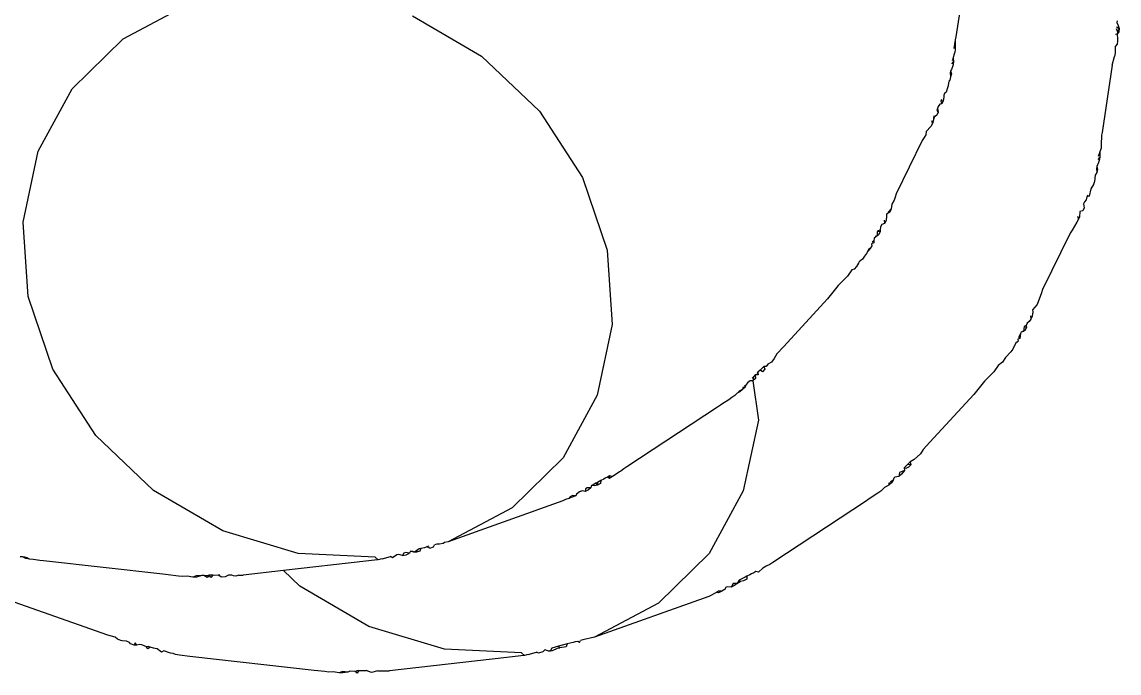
# Model space of a CAD drawing. Header units: inches. Extents: x 9636 to 21597, y -10243 to 557.
# Drawn here: x 13023.008 to 13024.122, y -8576.087 to -8575.425 of the extents above; entities that cross this region are included whole.
import ezdxf

# ---------------------------------------------------------------- set-up
doc = ezdxf.new("R2010")
doc.units = ezdxf.units.IN
doc.header["$MEASUREMENT"] = 0
doc.layers.add('Edges', color=7, linetype='Continuous')

# ---------------------------------------------------------------- blocks, each defined once
blk = doc.blocks.new('Porch Swing Bed Twin Size pl')
at = {"layer": 'Edges'}
for p, q in [((110.71485, 2.6052), (110.80195, 2.61507)), ((110.81047, 2.61504), (110.80195, 2.61507)), ((110.81047, 2.61504), (110.8153, 2.61636)), ((110.8153, 2.61636), (110.81928, 2.615)), ((110.82455, 2.61498), (110.81928, 2.615)), ((110.82455, 2.61498), (110.82591, 2.61678)), ((110.82455, 2.61498), (110.82594, 2.61504)), ((110.82591, 2.61678), (110.82732, 2.61555)), ((110.82594, 2.61504), (110.82732, 2.61555)), ((110.82732, 2.61555), (110.83121, 2.61528)), ((110.83121, 2.61528), (110.83279, 2.61601)), ((110.83279, 2.61601), (110.83653, 2.61667)), ((110.83279, 2.61601), (110.83685, 2.61555)), ((110.83653, 2.61667), (110.83932, 2.61655)), ((110.83685, 2.61555), (110.83932, 2.61655)), ((110.83932, 2.61655), (110.84367, 2.61586)), ((110.84367, 2.61586), (110.84713, 2.61602)), ((110.84713, 2.61602), (110.84991, 2.61576)), ((110.84991, 2.61576), (110.85768, 2.61484)), ((110.85768, 2.61484), (110.95, 2.60442)), ((110.69906, 2.60298), (110.70186, 2.60373)), ((110.70186, 2.60373), (110.70463, 2.60407)), ((110.70186, 2.60373), (110.70411, 2.60186)), ((110.70463, 2.60407), (110.71485, 2.6052)), ((110.95, 2.60442), (110.95777, 2.6035)), ((110.67023, 2.59522), (110.67092, 2.59731)), ((110.67023, 2.59522), (110.67658, 2.59693)), ((110.67092, 2.59731), (110.67554, 2.59799)), ((110.67722, 2.59824), (110.67554, 2.59799)), ((110.67554, 2.59799), (110.67658, 2.59693)), ((110.67658, 2.59693), (110.68161, 2.59828)), ((110.68108, 2.59997), (110.67722, 2.59824)), ((110.68378, 2.60058), (110.68108, 2.59997)), ((110.68161, 2.59828), (110.68251, 2.60013)), ((110.68251, 2.60013), (110.68378, 2.60058)), ((110.68378, 2.60058), (110.68664, 2.59964)), ((110.68664, 2.59964), (110.68826, 2.60109)), ((110.68826, 2.60109), (110.6914, 2.60211)), ((110.6914, 2.60211), (110.69281, 2.60129)), ((110.69906, 2.60298), (110.69281, 2.60129)), ((110.69906, 2.60298), (110.70013, 2.60326)), ((110.70411, 2.60186), (110.76113, 2.59912)), ((110.76113, 2.59912), (110.81717, 2.58222)), ((110.95777, 2.6035), (110.96053, 2.6031)), ((110.96053, 2.6031), (110.96233, 2.60223)), ((110.96233, 2.60223), (110.96424, 2.60201)), ((110.96424, 2.60201), (110.96924, 2.60031)), ((110.96924, 2.60031), (110.97094, 2.60125)), ((110.97094, 2.60125), (110.97427, 2.59891)), ((110.97427, 2.59891), (110.97559, 2.59854)), ((110.97559, 2.59854), (110.97695, 2.59829)), ((110.97695, 2.59829), (110.97928, 2.59752)), ((110.97928, 2.59752), (110.98119, 2.59889)), ((110.97928, 2.59752), (110.9806, 2.59715)), ((110.9806, 2.59715), (110.98212, 2.59734)), ((110.98119, 2.59889), (110.98212, 2.59734)), ((110.98212, 2.59734), (110.98562, 2.59576)), ((110.98562, 2.59576), (110.98702, 2.59563)), ((110.98702, 2.59563), (110.98919, 2.59604)), ((110.98919, 2.59604), (110.99063, 2.59436)), ((110.98919, 2.59604), (110.99128, 2.59601)), ((110.99063, 2.59436), (110.99128, 2.59601)), ((110.99128, 2.59601), (110.9939, 2.59517)), ((110.56508, 2.55997), (110.65, 2.59024)), ((110.60248, 2.56507), (110.65, 2.59024)), ((110.65, 2.59024), (110.65847, 2.59206)), ((110.65847, 2.59206), (110.66024, 2.59254)), ((110.66094, 2.59414), (110.66024, 2.59254)), ((110.66094, 2.59414), (110.66235, 2.59329)), ((110.66235, 2.59329), (110.66423, 2.59361)), ((110.66423, 2.59361), (110.66582, 2.59418)), ((110.66582, 2.59418), (110.67023, 2.59522)), ((110.9939, 2.59517), (110.99471, 2.59407)), ((110.99471, 2.59407), (110.99701, 2.59325)), ((110.99701, 2.59325), (111.0001, 2.59287)), ((111.0001, 2.59287), (111.00116, 2.59263)), ((111.00116, 2.59263), (111.00373, 2.59166)), ((111.00373, 2.59166), (111.00546, 2.59024)), ((111.00546, 2.59024), (111.01082, 2.58875)), ((111.01082, 2.58875), (111.08454, 2.56276)), ((110.81717, 2.58222), (110.86842, 2.55231)), ((110.5648, 2.52805), (110.60248, 2.56507)), ((110.55287, 2.55465), (110.5554, 2.55617)), ((110.5554, 2.55617), (110.55792, 2.55722)), ((110.5554, 2.55617), (110.55781, 2.55611)), ((110.55781, 2.55611), (110.55953, 2.55702)), ((110.55792, 2.55722), (110.55953, 2.55702)), ((110.55953, 2.55702), (110.56508, 2.55997)), ((110.53687, 2.54501), (110.53693, 2.54718)), ((110.53693, 2.54718), (110.53929, 2.54847)), ((110.53919, 2.54631), (110.54253, 2.54802)), ((110.53929, 2.54847), (110.54151, 2.54894)), ((110.54151, 2.54894), (110.54271, 2.54972)), ((110.54151, 2.54894), (110.54253, 2.54802)), ((110.54253, 2.54802), (110.54421, 2.55028)), ((110.54271, 2.54972), (110.54421, 2.55028)), ((110.54421, 2.55028), (110.54601, 2.55191)), ((110.54421, 2.55028), (110.54701, 2.55039)), ((110.54601, 2.55191), (110.54845, 2.55308)), ((110.54701, 2.55039), (110.54781, 2.5516)), ((110.54781, 2.5516), (110.54845, 2.55308)), ((110.54845, 2.55308), (110.55151, 2.55277)), ((110.55151, 2.55277), (110.55269, 2.5534)), ((110.55269, 2.5534), (110.55287, 2.55465)), ((110.86842, 2.55231), (110.88047, 2.54084)), ((110.52267, 2.53749), (110.52509, 2.53909)), ((110.52509, 2.53909), (110.52817, 2.54199)), ((110.52817, 2.54199), (110.53033, 2.54155)), ((110.53033, 2.54155), (110.53182, 2.54253)), ((110.53182, 2.54253), (110.53356, 2.54326)), ((110.53356, 2.54326), (110.53466, 2.54399)), ((110.53466, 2.54399), (110.53687, 2.54501)), ((110.53687, 2.54501), (110.53805, 2.54564)), ((110.53805, 2.54564), (110.53919, 2.54631)), ((110.81939, 2.53391), (110.88047, 2.54084)), ((110.88047, 2.54084), (110.91035, 2.54422)), ((110.91353, 2.54421), (110.91035, 2.54422)), ((110.91353, 2.54421), (110.91591, 2.54486)), ((110.91591, 2.54486), (110.91752, 2.54481)), ((110.91752, 2.54481), (110.91888, 2.54418)), ((110.91888, 2.54418), (110.92139, 2.54417)), ((110.92139, 2.54417), (110.9237, 2.54551)), ((110.9237, 2.54551), (110.92649, 2.54567)), ((110.92649, 2.54567), (110.92907, 2.54414)), ((110.92768, 2.54415), (110.92907, 2.54414)), ((110.92907, 2.54414), (110.93184, 2.54437)), ((110.93184, 2.54437), (110.93295, 2.54412)), ((110.93295, 2.54412), (110.93431, 2.54593)), ((110.93295, 2.54412), (110.93572, 2.54425)), ((110.93295, 2.54412), (110.93434, 2.54419)), ((110.93431, 2.54593), (110.93572, 2.54425)), ((110.93572, 2.54425), (110.93711, 2.54595)), ((110.93572, 2.54425), (110.93711, 2.54481)), ((110.93711, 2.54595), (110.93961, 2.54443)), ((110.93711, 2.54481), (110.93961, 2.54443)), ((110.93961, 2.54443), (110.941, 2.5445)), ((110.941, 2.5445), (110.94493, 2.54582)), ((110.941, 2.5445), (110.94525, 2.54469)), ((110.94493, 2.54582), (110.94772, 2.5457)), ((110.94525, 2.54469), (110.94772, 2.5457)), ((110.94772, 2.5457), (110.95207, 2.54501)), ((110.95207, 2.54501), (110.95553, 2.54517)), ((110.95553, 2.54517), (110.95831, 2.54491)), ((110.95831, 2.54491), (110.96608, 2.54399)), ((110.96608, 2.54399), (110.97006, 2.5436)), ((110.97006, 2.5436), (111.0584, 2.53357)), ((110.44808, 2.48909), (110.51762, 2.53481)), ((110.51762, 2.53481), (110.51977, 2.53636)), ((110.51977, 2.53636), (110.52267, 2.53749)), ((110.79637, 2.52914), (110.7998, 2.53126)), ((110.7998, 2.53126), (110.80121, 2.53044)), ((110.80746, 2.53212), (110.80121, 2.53044)), ((110.80746, 2.53212), (110.81026, 2.53288)), ((110.80746, 2.53212), (110.80853, 2.53241)), ((110.81026, 2.53288), (110.81303, 2.53322)), ((110.81026, 2.53288), (110.81251, 2.531)), ((110.81251, 2.531), (110.86953, 2.52827)), ((110.81303, 2.53322), (110.81939, 2.53391)), ((111.0584, 2.53357), (111.06119, 2.53327)), ((111.06119, 2.53327), (111.06617, 2.53265)), ((111.06617, 2.53265), (111.06893, 2.53225)), ((111.06893, 2.53225), (111.07168, 2.53181)), ((111.06893, 2.53225), (111.07073, 2.53138)), ((111.07073, 2.53138), (111.07234, 2.53093)), ((111.07168, 2.53181), (111.07411, 2.53073)), ((111.07234, 2.53093), (111.07411, 2.53073)), ((111.07411, 2.53073), (111.07584, 2.53054)), ((110.53953, 2.48172), (110.5648, 2.52805)), ((110.76934, 2.52329), (110.76864, 2.52169)), ((110.77195, 2.52417), (110.76934, 2.52329)), ((110.77195, 2.52417), (110.77423, 2.52333)), ((110.77263, 2.52276), (110.77423, 2.52333)), ((110.77423, 2.52333), (110.77601, 2.52396)), ((110.77601, 2.52396), (110.77863, 2.52437)), ((110.77863, 2.52437), (110.77932, 2.52645)), ((110.77863, 2.52437), (110.77995, 2.52473)), ((110.77932, 2.52645), (110.78197, 2.5272)), ((110.77995, 2.52473), (110.78169, 2.52599)), ((110.78169, 2.52599), (110.78197, 2.5272)), ((110.78169, 2.52599), (110.78394, 2.52714)), ((110.78197, 2.5272), (110.78394, 2.52714)), ((110.78394, 2.52714), (110.7863, 2.52643)), ((110.78394, 2.52714), (110.78498, 2.52608)), ((110.7863, 2.52643), (110.787, 2.52788)), ((110.78948, 2.52911), (110.787, 2.52788)), ((110.787, 2.52788), (110.79001, 2.52743)), ((110.79218, 2.52973), (110.78948, 2.52911)), ((110.79001, 2.52743), (110.79133, 2.52779)), ((110.79133, 2.52779), (110.79218, 2.52973)), ((110.79218, 2.52973), (110.79504, 2.52878)), ((110.79504, 2.52878), (110.79637, 2.52914)), ((110.86953, 2.52827), (110.92558, 2.51137)), ((110.67348, 2.48911), (110.7584, 2.51939)), ((110.71089, 2.49422), (110.7584, 2.51939)), ((110.7584, 2.51939), (110.76117, 2.51999)), ((110.76117, 2.51999), (110.76213, 2.52063)), ((110.76213, 2.52063), (110.76474, 2.52126)), ((110.76474, 2.52126), (110.76688, 2.52121)), ((110.76688, 2.52121), (110.76864, 2.52169)), ((110.92558, 2.51137), (110.97682, 2.48146)), ((110.67321, 2.4572), (110.71089, 2.49422)), ((110.43481, 2.47919), (110.43754, 2.48192)), ((110.43754, 2.48192), (110.43968, 2.48347)), ((110.43968, 2.48347), (110.44705, 2.4882)), ((110.44705, 2.4882), (110.44808, 2.48909)), ((110.52837, 2.42922), (110.53953, 2.48172)), ((110.65441, 2.48106), (110.65686, 2.48222)), ((110.6566, 2.48017), (110.65686, 2.48222)), ((110.65686, 2.48222), (110.65878, 2.4817)), ((110.65878, 2.4817), (110.66109, 2.48255)), ((110.65878, 2.4817), (110.65991, 2.48192)), ((110.66109, 2.48255), (110.66321, 2.48419)), ((110.66321, 2.48419), (110.66381, 2.48532)), ((110.66381, 2.48532), (110.66633, 2.48637)), ((110.66381, 2.48532), (110.66621, 2.48526)), ((110.66621, 2.48526), (110.66793, 2.48617)), ((110.66633, 2.48637), (110.66886, 2.48738)), ((110.66793, 2.48617), (110.66886, 2.48738)), ((110.66886, 2.48738), (110.67151, 2.48807)), ((110.67151, 2.48807), (110.67348, 2.48911)), ((110.42803, 2.47243), (110.42839, 2.47385)), ((110.42839, 2.47385), (110.42966, 2.47579)), ((110.42839, 2.47385), (110.43058, 2.47497)), ((110.42966, 2.47579), (110.43169, 2.47744)), ((110.42966, 2.47579), (110.43152, 2.47592)), ((110.43152, 2.47592), (110.43169, 2.47744)), ((110.43169, 2.47744), (110.43481, 2.47919)), ((110.64306, 2.47314), (110.64527, 2.47416)), ((110.64527, 2.47416), (110.64533, 2.47632)), ((110.64527, 2.47416), (110.64763, 2.47541)), ((110.64533, 2.47632), (110.64769, 2.47761)), ((110.64645, 2.47479), (110.64763, 2.47541)), ((110.64763, 2.47541), (110.64769, 2.47761)), ((110.64763, 2.47541), (110.64879, 2.47607)), ((110.64769, 2.47761), (110.64991, 2.47808)), ((110.64769, 2.47761), (110.64879, 2.47607)), ((110.64879, 2.47607), (110.65093, 2.47716)), ((110.64991, 2.47808), (110.65211, 2.47779)), ((110.65093, 2.47716), (110.65211, 2.47779)), ((110.65211, 2.47779), (110.65261, 2.47942)), ((110.65261, 2.47942), (110.65441, 2.48106)), ((110.65261, 2.47942), (110.65542, 2.47954)), ((110.65542, 2.47954), (110.6566, 2.48017)), ((110.97682, 2.48146), (111.01978, 2.44057)), ((110.41701, 2.46424), (110.41895, 2.46526)), ((110.41895, 2.46526), (110.42024, 2.46464)), ((110.42009, 2.46653), (110.42221, 2.46928)), ((110.42009, 2.46653), (110.42368, 2.46808)), ((110.42024, 2.46464), (110.42009, 2.46653)), ((110.42221, 2.46928), (110.42412, 2.47103)), ((110.42368, 2.46808), (110.42412, 2.47103)), ((110.42412, 2.47103), (110.42712, 2.47152)), ((110.42712, 2.47152), (110.42803, 2.47243)), ((110.62602, 2.46396), (110.62817, 2.46551)), ((110.62817, 2.46551), (110.63035, 2.46704)), ((110.63035, 2.46704), (110.63146, 2.46758)), ((110.63146, 2.46758), (110.63236, 2.46826)), ((110.63236, 2.46826), (110.63657, 2.47114)), ((110.63657, 2.47114), (110.63884, 2.47255)), ((110.63657, 2.47114), (110.63873, 2.4707)), ((110.63873, 2.4707), (110.63884, 2.47255)), ((110.63873, 2.4707), (110.64022, 2.47168)), ((110.63884, 2.47255), (110.64022, 2.47168)), ((110.64022, 2.47168), (110.64196, 2.47241)), ((110.64196, 2.47241), (110.64306, 2.47314)), ((110.40819, 2.45435), (110.41293, 2.45855)), ((110.41293, 2.45855), (110.41589, 2.4603)), ((110.41521, 2.4624), (110.41701, 2.46424)), ((110.41521, 2.4624), (110.41766, 2.46215)), ((110.41589, 2.4603), (110.41521, 2.4624)), ((110.41589, 2.4603), (110.4168, 2.46121)), ((110.4168, 2.46121), (110.41766, 2.46215)), ((110.41766, 2.46215), (110.42024, 2.46464)), ((110.55876, 2.41965), (110.62602, 2.46396)), ((110.64793, 2.41087), (110.67321, 2.4572)), ((110.40113, 2.44556), (110.40618, 2.45104)), ((110.40618, 2.45104), (110.40819, 2.45435)), ((110.36868, 2.4102), (110.40113, 2.44556)), ((111.01978, 2.44057), (111.05153, 2.3915)), ((110.53253, 2.40018), (110.52837, 2.42922)), ((110.55025, 2.41414), (110.55545, 2.41735)), ((110.55545, 2.41735), (110.55648, 2.41824)), ((110.55648, 2.41824), (110.55876, 2.41965)), ((110.36078, 2.40038), (110.36868, 2.4102)), ((110.54009, 2.40659), (110.54321, 2.40834)), ((110.54215, 2.40821), (110.54412, 2.40925)), ((110.54412, 2.40925), (110.54594, 2.41107)), ((110.54594, 2.41107), (110.54808, 2.41262)), ((110.54808, 2.41262), (110.55025, 2.41414)), ((110.54948, 2.41341), (110.55025, 2.41414)), ((110.63678, 2.35837), (110.64793, 2.41087)), ((110.35376, 2.39346), (110.36078, 2.40038)), ((110.53061, 2.39843), (110.53253, 2.40018)), ((110.53208, 2.39723), (110.53253, 2.40018)), ((110.53253, 2.40018), (110.53453, 2.40017)), ((110.53453, 2.40017), (110.53643, 2.40158)), ((110.53453, 2.40017), (110.53553, 2.40067)), ((110.53643, 2.40158), (110.53791, 2.40373)), ((110.53791, 2.40373), (110.53806, 2.40494)), ((110.53791, 2.40373), (110.53898, 2.40412)), ((110.53806, 2.40494), (110.54009, 2.40659)), ((110.53806, 2.40494), (110.53993, 2.40506)), ((110.53993, 2.40506), (110.54009, 2.40659)), ((110.54009, 2.40659), (110.54215, 2.40821)), ((110.35056, 2.38884), (110.35376, 2.39346)), ((110.52361, 2.39155), (110.52541, 2.39339)), ((110.52541, 2.39339), (110.52698, 2.39219)), ((110.5261, 2.39126), (110.52698, 2.39219)), ((110.52698, 2.39219), (110.52864, 2.39379)), ((110.52849, 2.39568), (110.53064, 2.39579)), ((110.52864, 2.39379), (110.52849, 2.39568)), ((110.52864, 2.39379), (110.52954, 2.39469)), ((110.53064, 2.39579), (110.53061, 2.39843)), ((110.53064, 2.39579), (110.53208, 2.39723)), ((110.53208, 2.39723), (110.53299, 2.39813)), ((110.34512, 2.38274), (110.34722, 2.38623)), ((110.34722, 2.38623), (110.35056, 2.38884)), ((110.51659, 2.3835), (110.51875, 2.38625)), ((110.51875, 2.38625), (110.52133, 2.3877)), ((110.52133, 2.3877), (110.52266, 2.38951)), ((110.52266, 2.38951), (110.52429, 2.38945)), ((110.52429, 2.38945), (110.52361, 2.39155)), ((110.52429, 2.38945), (110.5261, 2.39126)), ((111.05153, 2.3915), (111.06989, 2.33759)), ((110.33759, 2.3724), (110.3397, 2.37666)), ((110.3397, 2.37666), (110.3412, 2.37869)), ((110.3412, 2.37869), (110.34512, 2.38274)), ((110.50953, 2.3747), (110.51459, 2.38018)), ((110.51459, 2.38018), (110.51659, 2.3835)), ((110.33398, 2.36512), (110.33435, 2.36876)), ((110.33398, 2.36512), (110.33551, 2.36821)), ((110.33435, 2.36876), (110.33606, 2.36932)), ((110.33571, 2.37087), (110.33759, 2.3724)), ((110.33606, 2.36932), (110.33571, 2.37087)), ((110.47708, 2.33935), (110.50953, 2.3747)), ((110.32954, 2.36061), (110.33075, 2.36278)), ((110.33135, 2.35983), (110.32954, 2.36061)), ((110.32975, 2.35921), (110.32954, 2.36061)), ((110.32975, 2.35921), (110.33135, 2.35983)), ((110.33075, 2.36278), (110.33343, 2.36402)), ((110.33135, 2.35983), (110.33183, 2.36353)), ((110.33183, 2.36353), (110.33343, 2.36402)), ((110.33343, 2.36402), (110.33398, 2.36512)), ((110.32485, 2.34901), (110.32529, 2.35222)), ((110.32529, 2.35222), (110.32635, 2.35445)), ((110.32635, 2.35445), (110.32756, 2.35613)), ((110.32657, 2.35188), (110.32635, 2.35445)), ((110.32756, 2.35613), (110.32893, 2.3575)), ((110.32893, 2.3575), (110.32975, 2.35921)), ((110.64051, 2.30328), (110.63678, 2.35837)), ((110.31849, 2.33481), (110.3216, 2.34361)), ((110.3216, 2.34361), (110.32505, 2.34748)), ((110.32505, 2.34748), (110.32485, 2.34901)), ((110.46918, 2.32953), (110.47708, 2.33935)), ((111.06989, 2.33759), (111.07362, 2.2825)), ((110.29711, 2.29066), (110.31776, 2.33246)), ((110.31776, 2.33246), (110.31849, 2.33481)), ((110.46216, 2.32261), (110.46918, 2.32953)), ((110.45896, 2.31799), (110.46216, 2.32261)), ((110.45114, 2.30985), (110.45353, 2.31189)), ((110.45353, 2.31189), (110.45418, 2.31297)), ((110.45418, 2.31297), (110.45562, 2.31537)), ((110.45418, 2.31297), (110.45471, 2.31386)), ((110.45562, 2.31537), (110.45729, 2.31731)), ((110.45729, 2.31731), (110.45896, 2.31799)), ((110.4455, 2.3021), (110.44723, 2.30403)), ((110.4455, 2.3021), (110.44664, 2.30286)), ((110.44664, 2.30286), (110.44723, 2.30403)), ((110.44723, 2.30403), (110.44811, 2.30581)), ((110.44811, 2.30581), (110.4496, 2.30784)), ((110.4496, 2.30784), (110.45114, 2.30985)), ((110.65887, 2.24937), (110.64051, 2.30328)), ((110.44238, 2.29427), (110.44272, 2.29632)), ((110.44272, 2.29632), (110.44275, 2.29791)), ((110.44272, 2.29632), (110.44391, 2.29736)), ((110.44275, 2.29791), (110.44446, 2.29847)), ((110.44411, 2.30002), (110.4455, 2.3021)), ((110.44446, 2.29847), (110.44411, 2.30002)), ((110.29213, 2.28252), (110.29575, 2.28854)), ((110.29575, 2.28854), (110.29711, 2.29066)), ((110.43776, 2.28602), (110.43816, 2.28836)), ((110.43794, 2.28976), (110.43916, 2.29193)), ((110.43975, 2.28898), (110.43794, 2.28976)), ((110.43816, 2.28836), (110.43794, 2.28976)), ((110.43816, 2.28836), (110.43975, 2.28898)), ((110.43916, 2.29193), (110.44023, 2.29267)), ((110.43975, 2.28898), (110.4403, 2.29008)), ((110.44023, 2.29267), (110.44238, 2.29427)), ((110.44023, 2.29267), (110.44183, 2.29316)), ((110.4403, 2.29008), (110.44023, 2.29267)), ((110.28989, 2.27454), (110.29032, 2.27862)), ((110.29032, 2.27862), (110.29091, 2.28034)), ((110.29091, 2.28034), (110.29213, 2.28252)), ((110.29159, 2.27808), (110.29091, 2.28034)), ((110.43325, 2.27816), (110.43369, 2.28137)), ((110.43345, 2.27663), (110.43325, 2.27816)), ((110.43369, 2.28137), (110.43475, 2.2836)), ((110.43475, 2.2836), (110.43693, 2.28428)), ((110.43497, 2.28103), (110.43475, 2.2836)), ((110.43693, 2.28428), (110.43776, 2.28602)), ((111.07362, 2.2825), (111.06247, 2.23001)), ((110.28665, 2.27194), (110.28772, 2.27417)), ((110.28724, 2.26904), (110.28665, 2.27194)), ((110.28772, 2.27417), (110.28989, 2.27454)), ((110.42927, 2.26917), (110.43, 2.27276)), ((110.43, 2.27276), (110.43216, 2.27518)), ((110.43, 2.27276), (110.43092, 2.27505)), ((110.43092, 2.27505), (110.43345, 2.27663)), ((110.28189, 2.25792), (110.28298, 2.26335)), ((110.28298, 2.26335), (110.28472, 2.26379)), ((110.28411, 2.26253), (110.28472, 2.26379)), ((110.28472, 2.26379), (110.28533, 2.26591)), ((110.28533, 2.26591), (110.28652, 2.26755)), ((110.28652, 2.26755), (110.28724, 2.26904)), ((110.42616, 2.26161), (110.42689, 2.26395)), ((110.42689, 2.26395), (110.42765, 2.26629)), ((110.42765, 2.26629), (110.42927, 2.26917)), ((110.27918, 2.25228), (110.27989, 2.25461)), ((110.2797, 2.25337), (110.27989, 2.25461)), ((110.27989, 2.25461), (110.28189, 2.25792)), ((110.40692, 2.22191), (110.42616, 2.26161)), ((110.27685, 2.24336), (110.27741, 2.24572)), ((110.27741, 2.24572), (110.27866, 2.24769)), ((110.27773, 2.24278), (110.27741, 2.24572)), ((110.27866, 2.24769), (110.27918, 2.25228)), ((110.69061, 2.2003), (110.65887, 2.24937)), ((110.27553, 2.23672), (110.27606, 2.23819)), ((110.27606, 2.23819), (110.27748, 2.24117)), ((110.27748, 2.24117), (110.27685, 2.24336)), ((110.27748, 2.24117), (110.27773, 2.24278)), ((110.27426, 2.22762), (110.27506, 2.23039)), ((110.27506, 2.23039), (110.27513, 2.23433)), ((110.27506, 2.23039), (110.27636, 2.23383)), ((110.27513, 2.23433), (110.27553, 2.23672)), ((110.27513, 2.23433), (110.2767, 2.23604)), ((111.06247, 2.23001), (111.03719, 2.18367)), ((110.27396, 2.21814), (110.27403, 2.22521)), ((110.27403, 2.22521), (110.27426, 2.22762)), ((110.40551, 2.21981), (110.40692, 2.22191)), ((110.26601, 2.16621), (110.27353, 2.21602)), ((110.27353, 2.21602), (110.27396, 2.21814)), ((110.40053, 2.21167), (110.40388, 2.21529)), ((110.40388, 2.21529), (110.40415, 2.21769)), ((110.40415, 2.21769), (110.40551, 2.21981)), ((110.39799, 2.20465), (110.39872, 2.20777)), ((110.39829, 2.20369), (110.39872, 2.20777)), ((110.39872, 2.20777), (110.39931, 2.20949)), ((110.39931, 2.20949), (110.40053, 2.21167)), ((110.4, 2.20723), (110.39931, 2.20949)), ((110.39493, 2.19669), (110.39564, 2.19818)), ((110.39505, 2.20109), (110.39612, 2.20332)), ((110.39564, 2.19818), (110.39505, 2.20109)), ((110.39594, 2.19964), (110.39505, 2.20109)), ((110.39564, 2.19818), (110.39594, 2.19964)), ((110.39612, 2.20332), (110.39799, 2.20465)), ((110.73357, 2.15941), (110.69061, 2.2003)), ((110.39084, 2.18979), (110.39138, 2.1925)), ((110.39087, 2.18826), (110.39084, 2.18979)), ((110.39138, 2.1925), (110.39229, 2.19478)), ((110.39138, 2.1925), (110.39312, 2.19294)), ((110.39229, 2.19478), (110.39373, 2.19505)), ((110.39312, 2.19294), (110.39229, 2.19478)), ((110.39251, 2.19168), (110.39312, 2.19294)), ((110.39373, 2.19505), (110.39493, 2.19669)), ((110.38734, 2.17925), (110.38758, 2.18143)), ((110.38758, 2.18143), (110.38829, 2.18375)), ((110.3881, 2.18251), (110.38829, 2.18375)), ((110.38829, 2.18375), (110.38905, 2.18607)), ((110.38905, 2.18607), (110.39029, 2.18707)), ((110.39029, 2.18707), (110.39087, 2.18826)), ((111.03719, 2.18367), (110.99951, 2.14666)), ((110.38525, 2.17251), (110.38581, 2.17487)), ((110.38588, 2.17032), (110.38525, 2.17251)), ((110.38581, 2.17487), (110.3864, 2.17722)), ((110.38613, 2.17193), (110.38581, 2.17487)), ((110.3864, 2.17722), (110.38734, 2.17925)), ((110.3864, 2.17722), (110.3872, 2.17804)), ((110.26601, 2.16621), (110.26423, 2.1596)), ((110.38354, 2.16348), (110.38393, 2.16586)), ((110.38354, 2.16348), (110.3851, 2.16519)), ((110.38393, 2.16586), (110.38521, 2.16938)), ((110.38521, 2.16938), (110.38588, 2.17032)), ((110.38588, 2.17032), (110.38613, 2.17193)), ((110.26368, 2.15723), (110.26423, 2.1596)), ((110.26378, 2.15223), (110.26368, 2.15723)), ((110.38243, 2.15436), (110.38266, 2.15676)), ((110.38396, 2.16127), (110.38266, 2.15676)), ((110.38396, 2.16127), (110.38354, 2.16348)), ((110.38396, 2.16127), (110.38476, 2.16298)), ((110.78482, 2.1295), (110.73357, 2.15941)), ((110.26196, 2.14817), (110.26235, 2.15056)), ((110.262, 2.14655), (110.26196, 2.14817)), ((110.26235, 2.15056), (110.26378, 2.15223)), ((110.38236, 2.14729), (110.38243, 2.15436)), ((110.38236, 2.14729), (110.38335, 2.15374)), ((110.26085, 2.13907), (110.26108, 2.14147)), ((110.26085, 2.13907), (110.26212, 2.14139)), ((110.26108, 2.14147), (110.26239, 2.14319)), ((110.26239, 2.14319), (110.262, 2.14655)), ((110.26212, 2.14139), (110.26239, 2.14319)), ((110.26296, 2.13897), (110.26212, 2.14139)), ((110.26239, 2.14319), (110.26346, 2.14349)), ((110.37902, 2.1261), (110.38194, 2.14517)), ((110.38194, 2.14517), (110.38236, 2.14729)), ((110.99951, 2.14666), (110.952, 2.12148)), ((110.26282, 2.13778), (110.26085, 2.13907)), ((110.26143, 2.13685), (110.26085, 2.13907)), ((110.26245, 2.13445), (110.26143, 2.13685)), ((110.26231, 2.13326), (110.26245, 2.13445))]:
    blk.add_line(p, q, dxfattribs=at)

msp = doc.modelspace()

# ---------------------------------------------------------------- block references
at = {"xscale": 1.370056412249949, "yscale": 1.370056412249949, "zscale": 1.370056412249949, "rotation": 180}
msp.add_blockref('Porch Swing Bed Twin Size pl', (13175.186, -8572.5015), dxfattribs=at)

doc.saveas('drawing.dxf')
